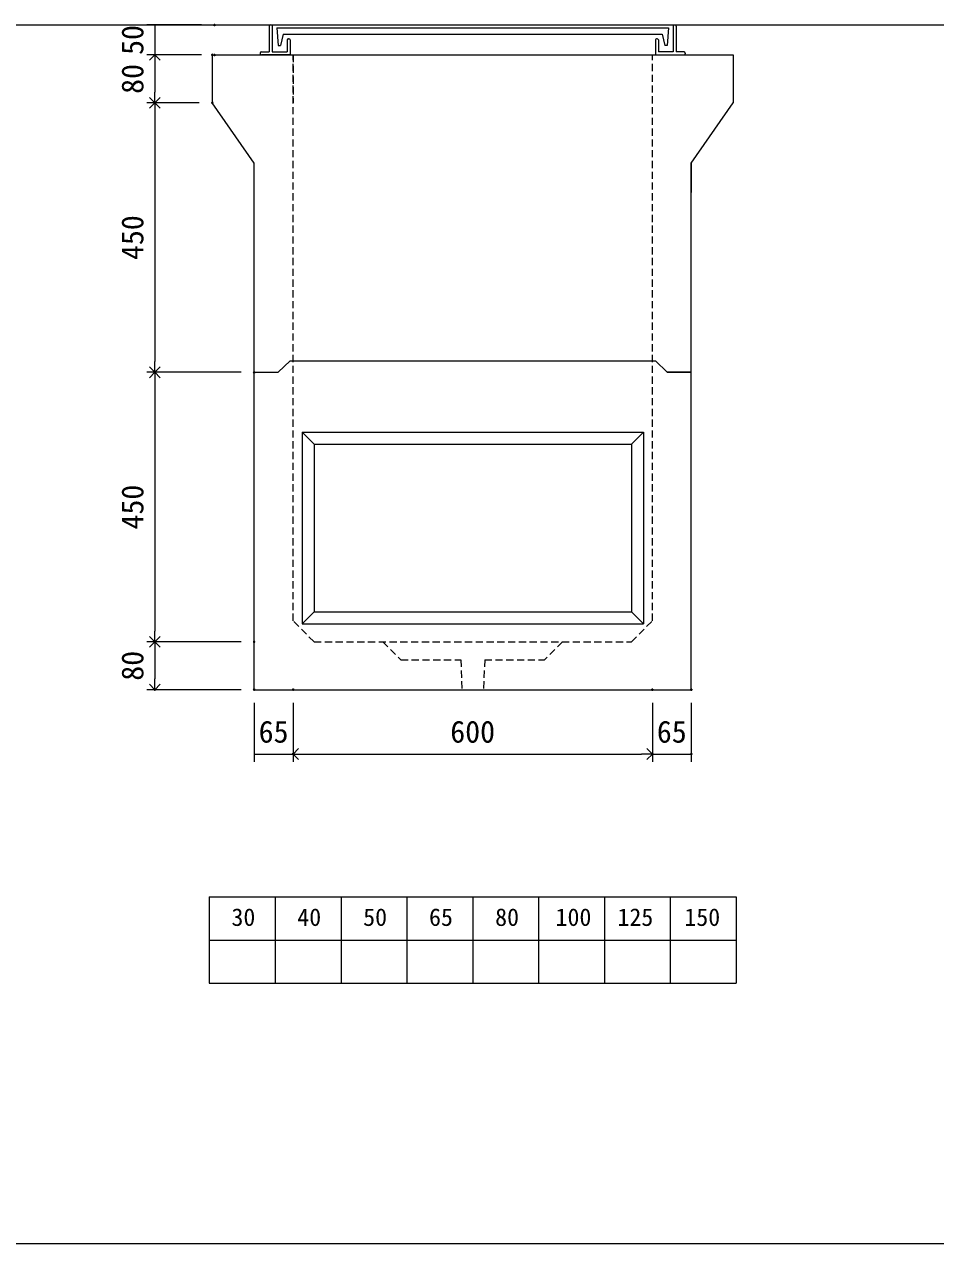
# Model space of a CAD drawing. Units: millimetres, scale not verified. Extents: x -4890 to 18490, y -2300 to 2300.
# Drawn here: x 1846 to 3368, y -1975 to 61 of the extents above; entities that cross this region are included whole.
import ezdxf
from ezdxf.enums import TextEntityAlignment as Align

# ---------------------------------------------------------------- set-up
doc = ezdxf.new("R2010")
doc.units = ezdxf.units.MM
doc.header["$LTSCALE"] = 10
doc.header["$PDMODE"] = 32
doc.header["$PDSIZE"] = 2
doc.linetypes.add('DASHED1', pattern=[1.8, 1.2, -0.6])
doc.layers.add('0-1_Defpoints', color=7, linetype='Continuous')
for name, color, linetype, lineweight in [('0-2_waku', 7, 'Continuous', 18), ('0-3_gaikei', 7, 'Continuous', 18), ('0-4_kakure', 7, 'DASHED1', 5), ('0-5_sunpou', 7, 'Continuous', 5), ('0-9_uchigawa', 6, 'Continuous', 18), ('0-B_futa', 3, 'Continuous', 18), ('0-C_GL', 4, 'Continuous', 18), ('0-E_文字１', 7, 'Continuous', 18)]:
    doc.layers.add(name, color=color, linetype=linetype, lineweight=lineweight)
doc.styles.add('ＭＳ ゴシック', font='')
doc.styles.get('ＭＳ ゴシック').set_extended_font_data('MS Gothic')

# ---------------------------------------------------------------- blocks, each defined once
blk = doc.blocks.new('D58')
at = {"layer": '0-1_Defpoints'}
for p in [(3677.32, 1154.36), (3742.32, 1154.36), (3742.32, 1046.89)]:
    blk.add_point(p, dxfattribs=at)
at = {"layer": '0-5_sunpou'}
for p, q in [((3677.32, 1132.36), (3677.32, 1033.89)), ((3742.32, 1132.36), (3742.32, 1033.89)), ((3677.32, 1046.89), (3742.32, 1046.89))]:
    blk.add_line(p, q, dxfattribs=at)
at = {"layer": '0-5_sunpou', "style": 'ＭＳ ゴシック'}
blk.add_text('65', height=36.66, dxfattribs=at).set_placement((3684.82, 1054.89), align=Align.BOTTOM_LEFT)
blk = doc.blocks.new('_Open90')
at = {"layer": '0-5_sunpou'}
blk.add_line((0, 0), (-1, 0), dxfattribs=at)
blk.add_lwpolyline([(-0.5, 0.5), (0, 0), (-0.5, -0.5)], dxfattribs=at)
blk = doc.blocks.new('D59')
at = {"layer": '0-1_Defpoints'}
for p in [(3742.32, 1154.36), (4342.32, 1154.36), (4342.32, 1046.89)]:
    blk.add_point(p, dxfattribs=at)
at = {"layer": '0-5_sunpou'}
for p, q in [((3742.32, 1132.36), (3742.32, 1033.89)), ((4342.32, 1132.36), (4342.32, 1033.89)), ((3760.32, 1046.89), (4324.32, 1046.89))]:
    blk.add_line(p, q, dxfattribs=at)
at = {"layer": '0-5_sunpou', "xscale": 18, "yscale": 18, "rotation": 180}
blk.add_blockref('_Open90', (3742.32, 1046.89), dxfattribs=at)
at = {"layer": '0-5_sunpou', "xscale": 18, "yscale": 18}
blk.add_blockref('_Open90', (4342.32, 1046.89), dxfattribs=at)
at = {"layer": '0-5_sunpou', "style": 'ＭＳ ゴシック'}
blk.add_text('600', height=36.66, dxfattribs=at).set_placement((4004.82, 1054.89), align=Align.BOTTOM_LEFT)
blk = doc.blocks.new('D60')
at = {"layer": '0-1_Defpoints'}
for p in [(4342.32, 1154.36), (4407.32, 1154.36), (4407.32, 1046.89)]:
    blk.add_point(p, dxfattribs=at)
at = {"layer": '0-5_sunpou'}
for p, q in [((4342.32, 1132.36), (4342.32, 1033.89)), ((4407.32, 1132.36), (4407.32, 1033.89)), ((4342.32, 1046.89), (4407.32, 1046.89))]:
    blk.add_line(p, q, dxfattribs=at)
at = {"layer": '0-5_sunpou', "style": 'ＭＳ ゴシック'}
blk.add_text('65', height=36.66, dxfattribs=at).set_placement((4349.82, 1054.89), align=Align.BOTTOM_LEFT)
blk = doc.blocks.new('D61')
at = {"layer": '0-1_Defpoints'}
for p in [(3607.32, 2214.36), (3511.29, 2134.36), (3607.32, 2134.36)]:
    blk.add_point(p, dxfattribs=at)
at = {"layer": '0-5_sunpou'}
for p, q in [((3585.32, 2214.36), (3498.29, 2214.36)), ((3511.29, 2196.36), (3511.29, 2152.36)), ((3585.32, 2134.36), (3498.29, 2134.36))]:
    blk.add_line(p, q, dxfattribs=at)
at = {"layer": '0-5_sunpou', "xscale": 18, "yscale": 18}
for p, rotation in [((3511.29, 2214.36), 90), ((3511.29, 2134.36), 270)]:
    blk.add_blockref('_Open90', p, dxfattribs=dict(at, rotation=rotation))
at = {"layer": '0-5_sunpou', "style": 'ＭＳ ゴシック'}
blk.add_text('80', height=36.66, rotation=90, dxfattribs=at).set_placement((3503.29, 2149.36), align=Align.BOTTOM_LEFT)
blk = doc.blocks.new('D62')
at = {"layer": '0-1_Defpoints'}
for p in [(3607.32, 2134.36), (3511.29, 1684.36), (3677.32, 1684.36)]:
    blk.add_point(p, dxfattribs=at)
at = {"layer": '0-5_sunpou'}
for p, q in [((3585.32, 2134.36), (3498.29, 2134.36)), ((3511.29, 2116.36), (3511.29, 1702.36)), ((3655.32, 1684.36), (3498.29, 1684.36))]:
    blk.add_line(p, q, dxfattribs=at)
at = {"layer": '0-5_sunpou', "xscale": 18, "yscale": 18}
for p, rotation in [((3511.29, 2134.36), 90), ((3511.29, 1684.36), 270)]:
    blk.add_blockref('_Open90', p, dxfattribs=dict(at, rotation=rotation))
at = {"layer": '0-5_sunpou', "style": 'ＭＳ ゴシック'}
blk.add_text('450', height=36.66, rotation=90, dxfattribs=at).set_placement((3503.29, 1871.86), align=Align.BOTTOM_LEFT)
blk = doc.blocks.new('D63')
at = {"layer": '0-1_Defpoints'}
for p in [(3677.32, 1684.36), (3511.29, 1234.36), (3677.32, 1234.36)]:
    blk.add_point(p, dxfattribs=at)
at = {"layer": '0-5_sunpou'}
for p, q in [((3655.32, 1684.36), (3498.29, 1684.36)), ((3511.29, 1666.36), (3511.29, 1252.36)), ((3655.32, 1234.36), (3498.29, 1234.36))]:
    blk.add_line(p, q, dxfattribs=at)
at = {"layer": '0-5_sunpou', "xscale": 18, "yscale": 18}
for p, rotation in [((3511.29, 1684.36), 90), ((3511.29, 1234.36), 270)]:
    blk.add_blockref('_Open90', p, dxfattribs=dict(at, rotation=rotation))
at = {"layer": '0-5_sunpou', "style": 'ＭＳ ゴシック'}
blk.add_text('450', height=36.66, rotation=90, dxfattribs=at).set_placement((3503.29, 1421.86), align=Align.BOTTOM_LEFT)
blk = doc.blocks.new('D64')
at = {"layer": '0-1_Defpoints'}
for p in [(3677.32, 1234.36), (3511.29, 1154.36), (3677.32, 1154.36)]:
    blk.add_point(p, dxfattribs=at)
at = {"layer": '0-5_sunpou'}
for p, q in [((3655.32, 1234.36), (3498.29, 1234.36)), ((3511.29, 1216.36), (3511.29, 1172.36)), ((3655.32, 1154.36), (3498.29, 1154.36))]:
    blk.add_line(p, q, dxfattribs=at)
at = {"layer": '0-5_sunpou', "xscale": 18, "yscale": 18}
for p, rotation in [((3511.29, 1234.36), 90), ((3511.29, 1154.36), 270)]:
    blk.add_blockref('_Open90', p, dxfattribs=dict(at, rotation=rotation))
at = {"layer": '0-5_sunpou', "style": 'ＭＳ ゴシック'}
blk.add_text('80', height=36.66, rotation=90, dxfattribs=at).set_placement((3503.29, 1169.36), align=Align.BOTTOM_LEFT)
blk = doc.blocks.new('D73')
at = {"layer": '0-1_Defpoints'}
for p in [(3611.05, 2264.36), (3511.29, 2214.36), (3611.05, 2214.36)]:
    blk.add_point(p, dxfattribs=at)
at = {"layer": '0-5_sunpou'}
for p, q in [((3589.05, 2264.36), (3498.29, 2264.36)), ((3511.29, 2264.36), (3511.29, 2214.36)), ((3589.05, 2214.36), (3498.29, 2214.36))]:
    blk.add_line(p, q, dxfattribs=at)
at = {"layer": '0-5_sunpou', "style": 'ＭＳ ゴシック'}
blk.add_text('50', height=36.66, rotation=90, dxfattribs=at).set_placement((3503.29, 2214.36), align=Align.BOTTOM_LEFT)

msp = doc.modelspace()

# ---------------------------------------------------------------- linework, layer by layer
at = {"layer": '0-2_waku'}
for p, q in [((2154.94, -1396.26), (2154.94, -1540.26)), ((2154.94, -1396.26), (2154.94, -1540.26)), ((2154.94, -1396.26), (2154.94, -1540.26)), ((2154.94, -1396.26), (2154.94, -1540.26)), ((2154.94, -1396.26), (3034.94, -1396.26)), ((2264.94, -1396.26), (2264.94, -1540.26)), ((2374.94, -1396.26), (2374.94, -1540.26)), ((2374.94, -1396.26), (2374.94, -1540.26)), ((2484.94, -1396.26), (2484.94, -1540.26)), ((2594.94, -1396.26), (2594.94, -1540.26)), ((2704.94, -1396.26), (2704.94, -1540.26)), ((2814.94, -1396.26), (2814.94, -1540.26)), ((2924.94, -1396.26), (2924.94, -1540.26)), ((3034.94, -1396.26), (3034.94, -1540.26)), ((2154.94, -1468.26), (3034.94, -1468.26)), ((2154.94, -1540.26), (3034.94, -1540.26)), ((-1230.06, -1975.26), (4889.94, -1975.26)), ((-1230.06, -1975.26), (4889.94, -1975.26))]:
    msp.add_line(p, q, dxfattribs=at)
at = {"layer": '0-3_gaikei'}
for p, q in [((2159.94, 9.74), (2159.94, -70.26)), ((2159.94, 9.74), (3029.94, 9.74)), ((3029.94, 9.74), (3029.94, -70.26)), ((2229.94, -171.26), (2159.94, -70.26)), ((2959.94, -171.26), (3029.94, -70.26)), ((2229.94, -1050.26), (2229.94, -171.26)), ((2959.94, -171.26), (2959.94, -220.26)), ((2959.94, -1050.26), (2959.94, -171.26)), ((2289.94, -501.26), (2269.94, -520.26)), ((2289.94, -501.26), (2269.94, -520.26)), ((2289.94, -501.26), (2269.94, -520.26)), ((2289.94, -501.26), (2899.94, -501.26)), ((2919.94, -520.26), (2899.94, -501.26)), ((2229.94, -520.26), (2269.94, -520.26)), ((2229.94, -520.26), (2269.94, -520.26)), ((2229.94, -520.26), (2269.94, -520.26)), ((2919.94, -520.26), (2959.94, -520.26)), ((2959.94, -520.26), (2919.94, -520.26)), ((2959.94, -520.26), (2919.94, -520.26)), ((2959.94, -520.26), (2919.94, -520.26)), ((2229.94, -1050.26), (2959.94, -1050.26)), ((2229.94, -1050.26), (2959.94, -1050.26))]:
    msp.add_line(p, q, dxfattribs=at)
for points in [[(2919.94, -520.26), (2899.94, -501.26), (2919.94, -520.26)], [(2919.94, -520.26), (2959.94, -520.26), (2919.94, -520.26)]]:
    msp.add_lwpolyline(points, dxfattribs=at)
at = {"layer": '0-4_kakure'}
for p, q in [((2294.94, 9.74), (2294.94, -70.26)), ((2294.94, -935.26), (2294.94, 9.74)), ((2894.94, -935.26), (2894.94, 9.74)), ((2329.94, -970.26), (2294.94, -935.26)), ((2859.94, -970.26), (2894.94, -935.26)), ((2329.94, -970.26), (2859.94, -970.26)), ((2444.94, -970.26), (2474.94, -1000.26)), ((2744.94, -970.26), (2714.94, -1000.26)), ((2614.94, -1000.26), (2612.94, -1050.26)), ((2614.94, -1000.26), (2714.94, -1000.26))]:
    msp.add_line(p, q, dxfattribs=at)
msp.add_lwpolyline([(2474.94, -1000.26), (2574.94, -1000.26), (2576.94, -1050.26)], dxfattribs=at)
at = {"layer": '0-9_uchigawa'}
for p, q in [((2309.94, -620.26), (2309.94, -940.26)), ((2309.94, -620.26), (2879.94, -620.26)), ((2309.94, -620.26), (2329.94, -640.26)), ((2859.94, -640.26), (2879.94, -620.26)), ((2879.94, -620.26), (2879.94, -940.26)), ((2329.94, -640.26), (2329.94, -920.26)), ((2329.94, -640.26), (2329.94, -920.26)), ((2329.94, -640.26), (2859.94, -640.26)), ((2859.94, -640.26), (2859.94, -920.26)), ((2859.94, -640.26), (2859.94, -920.26)), ((2309.94, -940.26), (2329.94, -920.26)), ((2329.94, -920.26), (2594.94, -920.26)), ((2594.94, -920.26), (2859.94, -920.26)), ((2879.94, -940.26), (2859.94, -920.26)), ((2309.94, -940.26), (2594.94, -940.26)), ((2594.94, -940.26), (2879.94, -940.26))]:
    msp.add_line(p, q, dxfattribs=at)
at = {"layer": '0-B_futa'}
for p, q in [((2254.94, 57.74), (2254.94, 14.74)), ((2256.94, 59.74), (2259.94, 59.74)), ((2259.94, 59.74), (2259.94, 14.74)), ((2267.76, 55.24), (2922.09, 55.24)), ((2267.76, 55.24), (2270.24, 25.24)), ((2278.27, 44.24), (2273.96, 25.24)), ((2278.27, 44.24), (2911.61, 44.24)), ((2911.61, 44.24), (2915.93, 25.24)), ((2922.09, 55.24), (2919.84, 25.24)), ((2929.94, 59.74), (2929.94, 14.74)), ((2929.94, 59.74), (2932.94, 59.74)), ((2934.94, 57.74), (2934.94, 14.74)), ((2270.24, 25.24), (2273.96, 25.24)), ((2284.94, 34.74), (2284.94, 14.74)), ((2286.94, 36.74), (2287.94, 36.74)), ((2289.94, 34.74), (2289.94, 9.74)), ((2899.94, 34.74), (2899.94, 9.74)), ((2902.94, 36.74), (2901.94, 36.74)), ((2904.94, 34.74), (2904.94, 14.74)), ((2919.84, 25.24), (2915.93, 25.24)), ((2239.94, 12.74), (2239.94, 11.74)), ((2241.94, 14.74), (2254.94, 14.74)), ((2289.94, 9.74), (2241.94, 9.74)), ((2259.94, 14.74), (2284.94, 14.74)), ((2899.94, 9.74), (2947.94, 9.74)), ((2929.94, 14.74), (2904.94, 14.74)), ((2947.94, 14.74), (2934.94, 14.74)), ((2949.94, 12.74), (2949.94, 11.74))]:
    msp.add_line(p, q, dxfattribs=at)
for centre, start, end in [((2256.94, 57.74), 90, 180), ((2932.94, 57.74), 0, 90), ((2286.94, 34.74), 90, 180), ((2287.94, 34.74), 0, 90), ((2901.94, 34.74), 90, 180), ((2902.94, 34.74), 0, 90), ((2241.94, 12.74), 90, 180), ((2241.94, 11.74), 180, 270), ((2947.94, 12.74), 0, 90), ((2947.94, 11.74), 270, 0)]:
    msp.add_arc(centre, 2, start, end, dxfattribs=at)
at = {"layer": '0-C_GL'}
msp.add_line((-1230.06, 59.74), (4889.94, 59.74), dxfattribs=at)

# ---------------------------------------------------------------- block references
at = {"layer": '0-5_sunpou'}
for name in ['D73', 'D61', 'D62', 'D63', 'D64', 'D58', 'D59', 'D60']:
    msp.add_blockref(name, (-1447.37, -2204.62), dxfattribs=at)

# ---------------------------------------------------------------- texts
at = {"layer": '0-E_文字１', "style": 'ＭＳ ゴシック'}
for s, p in [('30', (2191.95, -1453.51)), ('40', (2301.95, -1453.51)), ('50', (2411.95, -1453.51)), ('65', (2521.95, -1453.51)), ('80', (2632.36, -1453.51)), ('100', (2733.23, -1453.51)), ('125', (2836.62, -1453.51)), ('150', (2948.38, -1453.51))]:
    msp.add_text(s, height=29.33, dxfattribs=at).set_placement(p, align=Align.BOTTOM_LEFT)

doc.saveas('drawing.dxf')
